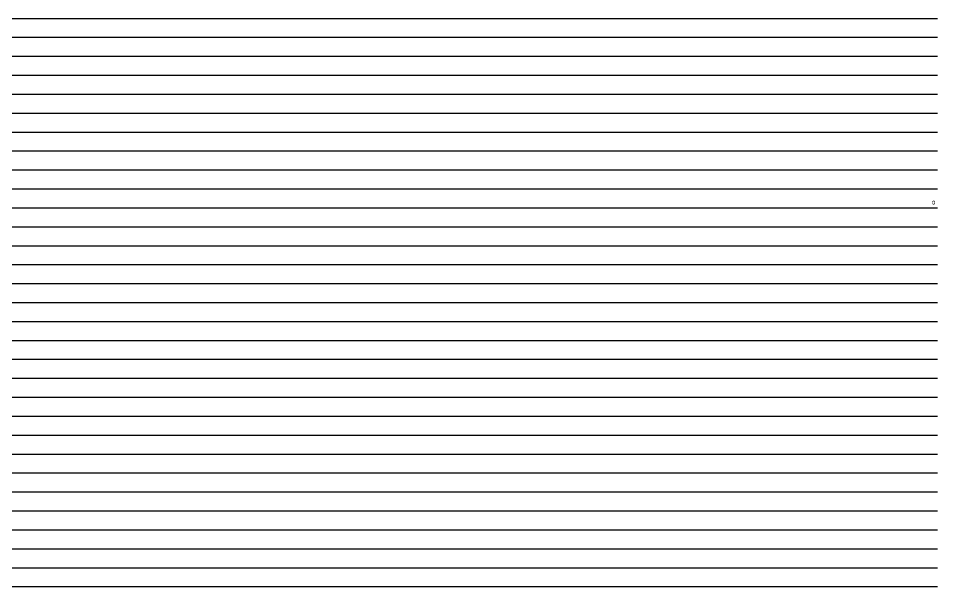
# Paper-space layout 'Layout1' of a CAD drawing. Extents: x 52 to 242751, y 71 to 90516.
# Drawn here: x 119852 to 158651, y 718 to 24718 of the extents above; entities that cross this region are included whole.
import ezdxf

# ---------------------------------------------------------------- set-up
doc = ezdxf.new("R2010")
doc.units = 0
doc.header["$LTSCALE"] = 10
doc.header["$MEASUREMENT"] = 0
doc.layers.add('A-ANNO-TABS', color=7, linetype='CONTINUOUS')
doc.layers.add('A-ANNO-TEXT', color=7, linetype='CONTINUOUS')
doc.styles.add('A-单线字', font='GBENOR', dxfattribs={"bigfont": 'GBCBIG'})

psp = doc.layouts.get("Layout1")

# ---------------------------------------------------------------- linework, layer by layer
at = {"layer": 'A-ANNO-TABS', "color": 8}
for points in [[(86652, 24718), (158651, 24718)], [(86652, 23918), (158651, 23918)], [(86652, 23118), (158651, 23118)], [(86652, 22318), (158651, 22318)], [(86652, 21518), (158651, 21518)], [(86652, 20718), (158651, 20718)], [(86652, 19918), (158651, 19918)], [(86652, 19118), (158651, 19118)], [(86652, 18318), (158651, 18318)], [(86652, 17518), (158651, 17518)], [(86652, 16718), (158651, 16718)], [(86652, 15918), (158651, 15918)], [(86652, 15118), (158651, 15118)], [(86652, 14318), (158651, 14318)], [(86652, 13518), (158651, 13518)], [(86652, 12718), (158651, 12718)], [(86652, 11918), (158651, 11918)], [(86652, 11118), (158651, 11118)], [(86652, 10318), (158651, 10318)], [(86652, 9518), (158651, 9518)], [(86652, 8718), (158651, 8718)], [(86652, 7918), (158651, 7918)], [(86652, 7118), (158651, 7118)], [(86652, 6318), (158651, 6318)], [(86652, 5518), (158651, 5518)], [(86652, 4718), (158651, 4718)], [(86652, 3918), (158651, 3918)], [(86652, 3118), (158651, 3118)], [(86652, 2318), (158651, 2318)], [(86652, 1518), (158651, 1518)], [(86652, 718), (158651, 718)]]:
    psp.add_lwpolyline(points, dxfattribs=at)

# ---------------------------------------------------------------- texts
at = {"layer": 'A-ANNO-TEXT', "style": 'A-单线字', "width": 0.95}
psp.add_text('。', height=482, dxfattribs=at).set_placement((158403, 16838))

doc.saveas('drawing.dxf')
